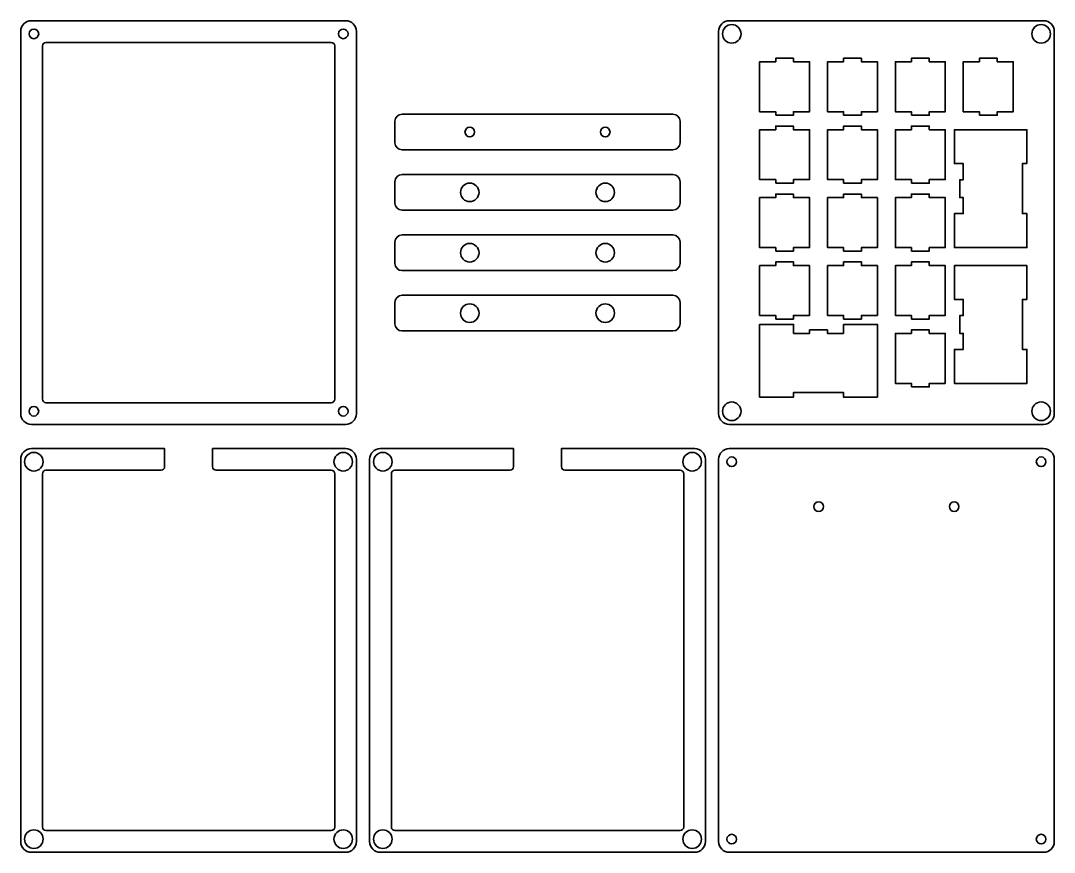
# Model space of a CAD drawing. Header units: millimetres. Extents: x -145 to 145, y -88 to 145.
import ezdxf

# ---------------------------------------------------------------- set-up
doc = ezdxf.new("R2010")
doc.units = ezdxf.units.MM
doc.header["$MEASUREMENT"] = 0
for name, color, linetype, lineweight in [('bottom', 7, 'Continuous', 0), ('feet1', 7, 'Continuous', 0), ('feet2', 7, 'Continuous', 0), ('feet2のコピー', 7, 'Continuous', 0), ('feet2のコピー 2', 7, 'Continuous', 0), ('lower-middle', 7, 'Continuous', 0), ('lower-middleのコピー', 7, 'Continuous', 0), ('top', 7, 'Continuous', 0), ('upper-middle', 7, 'Continuous', 0)]:
    doc.layers.add(name, color=color, linetype=linetype, lineweight=lineweight)

# ---------------------------------------------------------------- blocks, each defined once
blk = doc.blocks.new('Block_2')
at = {"layer": 'feet1', "color": 1, "lineweight": 35, "true_color": 0xe60012}
for centre in [(-19, 113.77), (19, 113.77)]:
    blk.add_circle(centre, 1.35, dxfattribs=at)
blk = doc.blocks.new('Block_1')
at = {"layer": 'feet1'}
blk.add_blockref('Block_2', (0, 0), dxfattribs=at)
blk = doc.blocks.new('Block_0')
at = {"layer": 'feet1', "color": 1, "lineweight": 35, "true_color": 0xe60012}
blk.add_open_spline([(38, 108.77), (38, 108.77), (-38, 108.77), (-38, 108.77), (-39.11, 108.77), (-40, 109.67), (-40, 110.77), (-40, 110.77), (-40, 116.77), (-40, 116.77), (-40, 117.88), (-39.11, 118.77), (-38, 118.77), (-38, 118.77), (38, 118.77), (38, 118.77), (39.11, 118.77), (40, 117.88), (40, 116.77), (40, 116.77), (40, 110.77), (40, 110.77), (40, 109.67), (39.11, 108.77), (38, 108.77)], degree=3, knots=[0, 0, 0, 0, 1, 1, 1, 2, 2, 2, 3, 3, 3, 4, 4, 4, 5, 5, 5, 6, 6, 6, 7, 7, 7, 8, 8, 8, 8], dxfattribs=at)
at = {"layer": 'feet1'}
blk.add_blockref('Block_1', (0, 0), dxfattribs=at)
blk = doc.blocks.new('Block_5')
at = {"layer": 'feet2', "color": 1, "lineweight": 35, "true_color": 0xe60012}
for centre in [(-19, 96.84), (19, 96.84)]:
    blk.add_circle(centre, 2.6, dxfattribs=at)
blk = doc.blocks.new('Block_4')
at = {"layer": 'feet2'}
blk.add_blockref('Block_5', (0, 0), dxfattribs=at)
blk = doc.blocks.new('Block_3')
at = {"layer": 'feet2', "color": 1, "lineweight": 35, "true_color": 0xe60012}
blk.add_open_spline([(38, 91.84), (38, 91.84), (-38, 91.84), (-38, 91.84), (-39.11, 91.84), (-40, 92.74), (-40, 93.84), (-40, 93.84), (-40, 99.84), (-40, 99.84), (-40, 100.95), (-39.11, 101.84), (-38, 101.84), (-38, 101.84), (38, 101.84), (38, 101.84), (39.11, 101.84), (40, 100.95), (40, 99.84), (40, 99.84), (40, 93.84), (40, 93.84), (40, 92.74), (39.11, 91.84), (38, 91.84)], degree=3, knots=[0, 0, 0, 0, 1, 1, 1, 2, 2, 2, 3, 3, 3, 4, 4, 4, 5, 5, 5, 6, 6, 6, 7, 7, 7, 8, 8, 8, 8], dxfattribs=at)
at = {"layer": 'feet2'}
blk.add_blockref('Block_4', (0, 0), dxfattribs=at)
blk = doc.blocks.new('Block_8')
at = {"layer": 'feet2のコピー', "color": 1, "lineweight": 35, "true_color": 0xe60012}
for centre in [(-19, 79.91), (19, 79.91)]:
    blk.add_circle(centre, 2.6, dxfattribs=at)
blk = doc.blocks.new('Block_7')
at = {"layer": 'feet2のコピー'}
blk.add_blockref('Block_8', (0, 0), dxfattribs=at)
blk = doc.blocks.new('Block_6')
at = {"layer": 'feet2のコピー', "color": 1, "lineweight": 35, "true_color": 0xe60012}
blk.add_open_spline([(38, 74.91), (38, 74.91), (-38, 74.91), (-38, 74.91), (-39.11, 74.91), (-40, 75.8), (-40, 76.91), (-40, 76.91), (-40, 82.91), (-40, 82.91), (-40, 84.01), (-39.11, 84.91), (-38, 84.91), (-38, 84.91), (38, 84.91), (38, 84.91), (39.11, 84.91), (40, 84.01), (40, 82.91), (40, 82.91), (40, 76.91), (40, 76.91), (40, 75.8), (39.11, 74.91), (38, 74.91)], degree=3, knots=[0, 0, 0, 0, 1, 1, 1, 2, 2, 2, 3, 3, 3, 4, 4, 4, 5, 5, 5, 6, 6, 6, 7, 7, 7, 8, 8, 8, 8], dxfattribs=at)
at = {"layer": 'feet2のコピー'}
blk.add_blockref('Block_7', (0, 0), dxfattribs=at)
blk = doc.blocks.new('Block_11')
at = {"layer": 'feet2のコピー 2', "color": 1, "lineweight": 35, "true_color": 0xe60012}
for centre in [(-19, 62.97), (19, 62.97)]:
    blk.add_circle(centre, 2.6, dxfattribs=at)
blk = doc.blocks.new('Block_10')
at = {"layer": 'feet2のコピー 2'}
blk.add_blockref('Block_11', (0, 0), dxfattribs=at)
blk = doc.blocks.new('Block_9')
at = {"layer": 'feet2のコピー 2', "color": 1, "lineweight": 35, "true_color": 0xe60012}
blk.add_open_spline([(38, 57.97), (38, 57.97), (-38, 57.97), (-38, 57.97), (-39.11, 57.97), (-40, 58.87), (-40, 59.97), (-40, 59.97), (-40, 65.97), (-40, 65.97), (-40, 67.08), (-39.11, 67.97), (-38, 67.97), (-38, 67.97), (38, 67.97), (38, 67.97), (39.11, 67.97), (40, 67.08), (40, 65.97), (40, 65.97), (40, 59.97), (40, 59.97), (40, 58.87), (39.11, 57.97), (38, 57.97)], degree=3, knots=[0, 0, 0, 0, 1, 1, 1, 2, 2, 2, 3, 3, 3, 4, 4, 4, 5, 5, 5, 6, 6, 6, 7, 7, 7, 8, 8, 8, 8], dxfattribs=at)
at = {"layer": 'feet2のコピー 2'}
blk.add_blockref('Block_10', (0, 0), dxfattribs=at)
blk = doc.blocks.new('Block_14')
at = {"layer": 'bottom', "color": 1, "lineweight": 35, "true_color": 0xe60012}
for centre in [(54.5, 21.29), (141.3, 21.29), (54.5, -84.56), (141.3, -84.56)]:
    blk.add_circle(centre, 1.35, dxfattribs=at)
blk = doc.blocks.new('Block_13')
at = {"layer": 'bottom'}
blk.add_blockref('Block_14', (0, 0), dxfattribs=at)
blk = doc.blocks.new('Block_16')
at = {"layer": 'bottom', "color": 1, "lineweight": 35, "true_color": 0xe60012}
for centre in [(78.89, 8.69), (116.9, 8.69)]:
    blk.add_circle(centre, 1.35, dxfattribs=at)
blk = doc.blocks.new('Block_15')
at = {"layer": 'bottom'}
blk.add_blockref('Block_16', (0, 0), dxfattribs=at)
blk = doc.blocks.new('Block_12')
at = {"layer": 'bottom', "color": 1, "lineweight": 35, "true_color": 0xe60012}
blk.add_open_spline([(50.8, -85.26), (50.8, -85.26), (50.8, 21.99), (50.8, 21.99), (50.8, 23.65), (52.14, 24.99), (53.8, 24.99), (53.8, 24.99), (142, 24.99), (142, 24.99), (143.66, 24.99), (145, 23.65), (145, 21.99), (145, 21.99), (145, -85.26), (145, -85.26), (145, -86.92), (143.66, -88.26), (142, -88.26), (142, -88.26), (53.8, -88.26), (53.8, -88.26), (52.14, -88.26), (50.8, -86.92), (50.8, -85.26)], degree=3, knots=[0, 0, 0, 0, 1, 1, 1, 2, 2, 2, 3, 3, 3, 4, 4, 4, 5, 5, 5, 6, 6, 6, 7, 7, 7, 8, 8, 8, 8], dxfattribs=at)
at = {"layer": 'bottom'}
for name in ['Block_13', 'Block_15']:
    blk.add_blockref(name, (0, 0), dxfattribs=at)
blk = doc.blocks.new('Block_19')
at = {"layer": 'lower-middle', "color": 1, "lineweight": 35, "true_color": 0xe60012}
for centre in [(-141.3, 21.29), (-54.5, 21.29), (-141.3, -84.56), (-54.5, -84.56)]:
    blk.add_circle(centre, 2.6, dxfattribs=at)
blk = doc.blocks.new('Block_18')
at = {"layer": 'lower-middle'}
blk.add_blockref('Block_19', (0, 0), dxfattribs=at)
blk = doc.blocks.new('Block_17')
at = {"layer": 'lower-middle', "color": 1, "lineweight": 35, "true_color": 0xe60012}
blk.add_open_spline([(-53.8, 24.99), (-53.8, 24.99), (-91.18, 24.99), (-91.18, 24.99), (-91.18, 24.99), (-91.18, 19.9), (-91.18, 19.9), (-91.18, 19.34), (-90.74, 18.9), (-90.18, 18.9), (-90.18, 18.9), (-57.89, 18.9), (-57.89, 18.9), (-57.34, 18.9), (-56.89, 18.45), (-56.89, 17.9), (-56.89, 17.9), (-56.89, -81.16), (-56.89, -81.16), (-56.89, -81.72), (-57.34, -82.16), (-57.89, -82.16), (-57.89, -82.16), (-137.9, -82.16), (-137.9, -82.16), (-138.46, -82.16), (-138.9, -81.72), (-138.9, -81.16), (-138.9, -81.16), (-138.9, 17.9), (-138.9, 17.9), (-138.9, 18.45), (-138.46, 18.9), (-137.9, 18.9), (-137.9, 18.9), (-105.61, 18.9), (-105.61, 18.9), (-105.06, 18.9), (-104.61, 19.34), (-104.61, 19.9), (-104.61, 19.9), (-104.61, 24.99), (-104.61, 24.99), (-104.61, 24.99), (-142, 24.99), (-142, 24.99), (-143.66, 24.99), (-145, 23.65), (-145, 21.99), (-145, 21.99), (-145, -85.26), (-145, -85.26), (-145, -86.92), (-143.66, -88.26), (-142, -88.26), (-142, -88.26), (-53.8, -88.26), (-53.8, -88.26), (-52.14, -88.26), (-50.8, -86.92), (-50.8, -85.26), (-50.8, -85.26), (-50.8, 21.99), (-50.8, 21.99), (-50.8, 23.65), (-52.14, 24.99), (-53.8, 24.99)], degree=3, knots=[0, 0, 0, 0, 1, 1, 1, 2, 2, 2, 3, 3, 3, 4, 4, 4, 5, 5, 5, 6, 6, 6, 7, 7, 7, 8, 8, 8, 9, 9, 9, 10, 10, 10, 11, 11, 11, 12, 12, 12, 13, 13, 13, 14, 14, 14, 15, 15, 15, 16, 16, 16, 17, 17, 17, 18, 18, 18, 19, 19, 19, 20, 20, 20, 21, 21, 21, 22, 22, 22, 22], dxfattribs=at)
at = {"layer": 'lower-middle'}
blk.add_blockref('Block_18', (0, 0), dxfattribs=at)
blk = doc.blocks.new('Block_22')
at = {"layer": 'lower-middleのコピー', "color": 1, "lineweight": 35, "true_color": 0xe60012}
for centre in [(-43.4, 21.29), (43.4, 21.29), (-43.4, -84.56), (43.4, -84.56)]:
    blk.add_circle(centre, 2.6, dxfattribs=at)
blk = doc.blocks.new('Block_21')
at = {"layer": 'lower-middleのコピー'}
blk.add_blockref('Block_22', (0, 0), dxfattribs=at)
blk = doc.blocks.new('Block_20')
at = {"layer": 'lower-middleのコピー', "color": 1, "lineweight": 35, "true_color": 0xe60012}
blk.add_open_spline([(44.1, 24.99), (44.1, 24.99), (6.72, 24.99), (6.72, 24.99), (6.72, 24.99), (6.72, 19.9), (6.72, 19.9), (6.72, 19.34), (7.16, 18.9), (7.72, 18.9), (7.72, 18.9), (40.01, 18.9), (40.01, 18.9), (40.56, 18.9), (41.01, 18.45), (41.01, 17.9), (41.01, 17.9), (41.01, -81.16), (41.01, -81.16), (41.01, -81.72), (40.56, -82.16), (40.01, -82.16), (40.01, -82.16), (-40, -82.16), (-40, -82.16), (-40.56, -82.16), (-41, -81.72), (-41, -81.16), (-41, -81.16), (-41, 17.9), (-41, 17.9), (-41, 18.45), (-40.56, 18.9), (-40, 18.9), (-40, 18.9), (-7.71, 18.9), (-7.71, 18.9), (-7.16, 18.9), (-6.71, 19.34), (-6.71, 19.9), (-6.71, 19.9), (-6.71, 24.99), (-6.71, 24.99), (-6.71, 24.99), (-44.1, 24.99), (-44.1, 24.99), (-45.76, 24.99), (-47.1, 23.65), (-47.1, 21.99), (-47.1, 21.99), (-47.1, -85.26), (-47.1, -85.26), (-47.1, -86.92), (-45.76, -88.26), (-44.1, -88.26), (-44.1, -88.26), (44.1, -88.26), (44.1, -88.26), (45.76, -88.26), (47.1, -86.92), (47.1, -85.26), (47.1, -85.26), (47.1, 21.99), (47.1, 21.99), (47.1, 23.65), (45.76, 24.99), (44.1, 24.99)], degree=3, knots=[0, 0, 0, 0, 1, 1, 1, 2, 2, 2, 3, 3, 3, 4, 4, 4, 5, 5, 5, 6, 6, 6, 7, 7, 7, 8, 8, 8, 9, 9, 9, 10, 10, 10, 11, 11, 11, 12, 12, 12, 13, 13, 13, 14, 14, 14, 15, 15, 15, 16, 16, 16, 17, 17, 17, 18, 18, 18, 19, 19, 19, 20, 20, 20, 21, 21, 21, 22, 22, 22, 22], dxfattribs=at)
at = {"layer": 'lower-middleのコピー'}
blk.add_blockref('Block_21', (0, 0), dxfattribs=at)
blk = doc.blocks.new('Block_24')
at = {"layer": 'upper-middle', "color": 1, "lineweight": 35, "true_color": 0xe60012}
for points in [[(137.33, 104.9), (137.33, 114.43), (116.95, 114.43), (116.95, 104.9), (119.47, 104.9), (119.47, 100.4), (118.47, 100.4), (118.47, 95.4), (119.47, 95.4), (119.47, 90.9), (116.95, 90.9), (116.95, 81.38), (137.33, 81.38), (137.33, 90.9), (136.03, 90.9), (136.03, 104.9)], [(137.33, 66.8), (137.33, 76.33), (116.95, 76.33), (116.95, 66.8), (119.47, 66.8), (119.47, 62.3), (118.47, 62.3), (118.47, 57.3), (119.47, 57.3), (119.47, 52.8), (116.95, 52.8), (116.95, 43.28), (137.33, 43.28), (137.33, 52.8), (136.03, 52.8), (136.03, 66.8)], [(85.85, 59.8), (85.85, 57.27), (81.35, 57.27), (81.35, 58.27), (76.35, 58.27), (76.35, 57.27), (71.85, 57.27), (71.85, 59.8), (62.32, 59.8), (62.32, 39.42), (71.85, 39.42), (71.85, 40.72), (85.85, 40.72), (85.85, 39.42), (95.37, 39.42), (95.37, 59.8)]]:
    blk.add_lwpolyline(points, close=True, dxfattribs=at)
blk = doc.blocks.new('Block_26')
at = {"layer": 'upper-middle', "color": 1, "lineweight": 35, "true_color": 0xe60012}
for centre in [(54.5, 141.3), (141.3, 141.3), (54.5, 35.45), (141.3, 35.45)]:
    blk.add_circle(centre, 2.6, dxfattribs=at)
blk = doc.blocks.new('Block_25')
at = {"layer": 'upper-middle'}
blk.add_blockref('Block_26', (0, 0), dxfattribs=at)
blk = doc.blocks.new('Block_27')
at = {"layer": 'upper-middle', "color": 1, "lineweight": 35, "true_color": 0xe60012}
for points in [[(66.82, 118.47), (71.82, 118.47), (71.82, 119.47), (76.32, 119.47), (76.32, 133.47), (71.82, 133.47), (71.82, 134.47), (66.82, 134.47), (66.82, 133.47), (62.32, 133.47), (62.32, 119.47), (66.82, 119.47)], [(85.87, 118.47), (90.87, 118.47), (90.87, 119.47), (95.37, 119.47), (95.37, 133.47), (90.87, 133.47), (90.87, 134.47), (85.87, 134.47), (85.87, 133.47), (81.37, 133.47), (81.37, 119.47), (85.87, 119.47)], [(104.92, 118.47), (109.92, 118.47), (109.92, 119.47), (114.42, 119.47), (114.42, 133.47), (109.92, 133.47), (109.92, 134.47), (104.92, 134.47), (104.92, 133.47), (100.42, 133.47), (100.42, 119.47), (104.92, 119.47)], [(123.97, 118.47), (128.97, 118.47), (128.97, 119.47), (133.47, 119.47), (133.47, 133.47), (128.97, 133.47), (128.97, 134.47), (123.97, 134.47), (123.97, 133.47), (119.47, 133.47), (119.47, 119.47), (123.97, 119.47)]]:
    blk.add_lwpolyline(points, close=True, dxfattribs=at)
blk = doc.blocks.new('Block_28')
at = {"layer": 'upper-middle', "color": 1, "lineweight": 35, "true_color": 0xe60012}
for points in [[(66.82, 99.42), (71.82, 99.42), (71.82, 100.42), (76.32, 100.42), (76.32, 114.42), (71.82, 114.42), (71.82, 115.42), (66.82, 115.42), (66.82, 114.42), (62.32, 114.42), (62.32, 100.42), (66.82, 100.42)], [(85.87, 99.42), (90.87, 99.42), (90.87, 100.42), (95.37, 100.42), (95.37, 114.42), (90.87, 114.42), (90.87, 115.42), (85.87, 115.42), (85.87, 114.42), (81.37, 114.42), (81.37, 100.42), (85.87, 100.42)], [(104.92, 99.42), (109.92, 99.42), (109.92, 100.42), (114.42, 100.42), (114.42, 114.42), (109.92, 114.42), (109.92, 115.42), (104.92, 115.42), (104.92, 114.42), (100.42, 114.42), (100.42, 100.42), (104.92, 100.42)]]:
    blk.add_lwpolyline(points, close=True, dxfattribs=at)
blk = doc.blocks.new('Block_29')
at = {"layer": 'upper-middle', "color": 1, "lineweight": 35, "true_color": 0xe60012}
for points in [[(66.82, 80.37), (71.82, 80.37), (71.82, 81.37), (76.32, 81.37), (76.32, 95.37), (71.82, 95.37), (71.82, 96.37), (66.82, 96.37), (66.82, 95.37), (62.32, 95.37), (62.32, 81.37), (66.82, 81.37)], [(85.87, 80.37), (90.87, 80.37), (90.87, 81.37), (95.37, 81.37), (95.37, 95.37), (90.87, 95.37), (90.87, 96.37), (85.87, 96.37), (85.87, 95.37), (81.37, 95.37), (81.37, 81.37), (85.87, 81.37)], [(104.92, 80.37), (109.92, 80.37), (109.92, 81.37), (114.42, 81.37), (114.42, 95.37), (109.92, 95.37), (109.92, 96.37), (104.92, 96.37), (104.92, 95.37), (100.42, 95.37), (100.42, 81.37), (104.92, 81.37)]]:
    blk.add_lwpolyline(points, close=True, dxfattribs=at)
blk = doc.blocks.new('Block_30')
at = {"layer": 'upper-middle', "color": 1, "lineweight": 35, "true_color": 0xe60012}
for points in [[(66.82, 61.32), (71.82, 61.32), (71.82, 62.32), (76.32, 62.32), (76.32, 76.32), (71.82, 76.32), (71.82, 77.32), (66.82, 77.32), (66.82, 76.32), (62.32, 76.32), (62.32, 62.32), (66.82, 62.32)], [(85.87, 61.32), (90.87, 61.32), (90.87, 62.32), (95.37, 62.32), (95.37, 76.32), (90.87, 76.32), (90.87, 77.32), (85.87, 77.32), (85.87, 76.32), (81.37, 76.32), (81.37, 62.32), (85.87, 62.32)], [(104.92, 61.32), (109.92, 61.32), (109.92, 62.32), (114.42, 62.32), (114.42, 76.32), (109.92, 76.32), (109.92, 77.32), (104.92, 77.32), (104.92, 76.32), (100.42, 76.32), (100.42, 62.32), (104.92, 62.32)]]:
    blk.add_lwpolyline(points, close=True, dxfattribs=at)
blk = doc.blocks.new('Block_23')
at = {"layer": 'upper-middle', "color": 1, "lineweight": 35, "true_color": 0xe60012}
blk.add_lwpolyline([(104.92, 42.27), (109.92, 42.27), (109.92, 43.27), (114.42, 43.27), (114.42, 57.27), (109.92, 57.27), (109.92, 58.27), (104.92, 58.27), (104.92, 57.27), (100.42, 57.27), (100.42, 43.27), (104.92, 43.27)], close=True, dxfattribs=at)
blk.add_open_spline([(50.8, 34.75), (50.8, 34.75), (50.8, 142), (50.8, 142), (50.8, 143.66), (52.14, 145), (53.8, 145), (53.8, 145), (142, 145), (142, 145), (143.66, 145), (145, 143.66), (145, 142), (145, 142), (145, 34.75), (145, 34.75), (145, 33.09), (143.66, 31.75), (142, 31.75), (142, 31.75), (53.8, 31.75), (53.8, 31.75), (52.14, 31.75), (50.8, 33.09), (50.8, 34.75)], degree=3, knots=[0, 0, 0, 0, 1, 1, 1, 2, 2, 2, 3, 3, 3, 4, 4, 4, 5, 5, 5, 6, 6, 6, 7, 7, 7, 8, 8, 8, 8], dxfattribs=at)
at = {"layer": 'upper-middle'}
for name in ['Block_25', 'Block_27', 'Block_28', 'Block_24', 'Block_29', 'Block_30']:
    blk.add_blockref(name, (0, 0), dxfattribs=at)
blk = doc.blocks.new('Block_33')
at = {"layer": 'top', "color": 1, "lineweight": 35, "true_color": 0xe60012}
for centre in [(-141.3, 141.3), (-54.5, 141.3), (-141.3, 35.45), (-54.5, 35.45)]:
    blk.add_circle(centre, 1.35, dxfattribs=at)
blk = doc.blocks.new('Block_32')
at = {"layer": 'top'}
blk.add_blockref('Block_33', (0, 0), dxfattribs=at)
blk = doc.blocks.new('Block_31')
at = {"layer": 'top', "color": 1, "lineweight": 35, "true_color": 0xe60012}
for points, knots in [([(-145, 34.75), (-145, 34.75), (-145, 142), (-145, 142), (-145, 143.66), (-143.66, 145), (-142, 145), (-142, 145), (-53.8, 145), (-53.8, 145), (-52.14, 145), (-50.8, 143.66), (-50.8, 142), (-50.8, 142), (-50.8, 34.75), (-50.8, 34.75), (-50.8, 33.09), (-52.14, 31.75), (-53.8, 31.75), (-53.8, 31.75), (-142, 31.75), (-142, 31.75), (-143.66, 31.75), (-145, 33.09), (-145, 34.75)], [0, 0, 0, 0, 1, 1, 1, 2, 2, 2, 3, 3, 3, 4, 4, 4, 5, 5, 5, 6, 6, 6, 7, 7, 7, 8, 8, 8, 8]), ([(-90.18, 138.91), (-90.18, 138.91), (-57.89, 138.91), (-57.89, 138.91), (-57.34, 138.91), (-56.89, 138.46), (-56.89, 137.91), (-56.89, 137.91), (-56.89, 38.85), (-56.89, 38.85), (-56.89, 38.29), (-57.34, 37.85), (-57.89, 37.85), (-57.89, 37.85), (-137.9, 37.85), (-137.9, 37.85), (-138.46, 37.85), (-138.9, 38.29), (-138.9, 38.85), (-138.9, 38.85), (-138.9, 137.91), (-138.9, 137.91), (-138.9, 138.46), (-138.46, 138.91), (-137.9, 138.91), (-137.9, 138.91), (-105.61, 138.91), (-105.61, 138.91), (-105.61, 138.91), (-90.18, 138.91), (-90.18, 138.91)], [0, 0, 0, 0, 1, 1, 1, 2, 2, 2, 3, 3, 3, 4, 4, 4, 5, 5, 5, 6, 6, 6, 7, 7, 7, 8, 8, 8, 9, 9, 9, 10, 10, 10, 10])]:
    blk.add_open_spline(points, degree=3, knots=knots, dxfattribs=at)
at = {"layer": 'top'}
blk.add_blockref('Block_32', (0, 0), dxfattribs=at)

msp = doc.modelspace()

# ---------------------------------------------------------------- block references
at = {"layer": 'bottom'}
msp.add_blockref('Block_12', (0, 0), dxfattribs=at)
at = {"layer": 'feet1'}
msp.add_blockref('Block_0', (0, 0), dxfattribs=at)
at = {"layer": 'feet2'}
msp.add_blockref('Block_3', (0, 0), dxfattribs=at)
at = {"layer": 'feet2のコピー'}
msp.add_blockref('Block_6', (0, 0), dxfattribs=at)
at = {"layer": 'feet2のコピー 2'}
msp.add_blockref('Block_9', (0, 0), dxfattribs=at)
at = {"layer": 'lower-middle'}
msp.add_blockref('Block_17', (0, 0), dxfattribs=at)
at = {"layer": 'lower-middleのコピー'}
msp.add_blockref('Block_20', (0, 0), dxfattribs=at)
at = {"layer": 'top'}
msp.add_blockref('Block_31', (0, 0), dxfattribs=at)
at = {"layer": 'upper-middle'}
msp.add_blockref('Block_23', (0, 0), dxfattribs=at)

doc.saveas('drawing.dxf')
